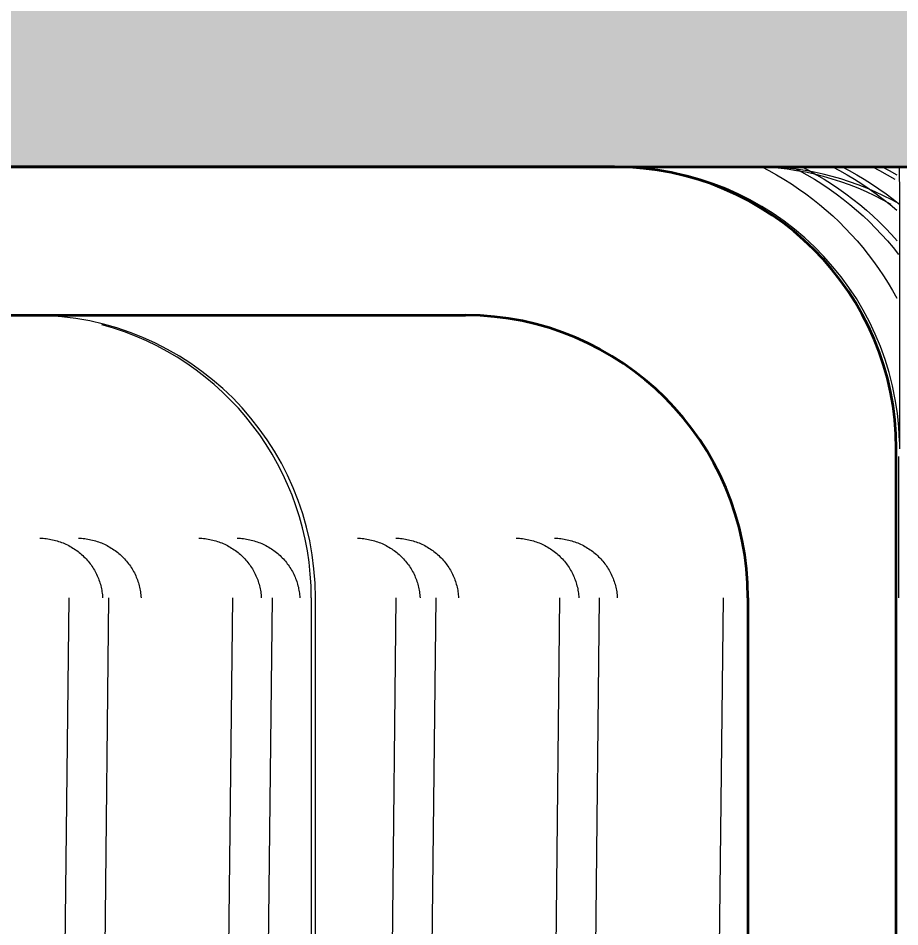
# Model space of a CAD drawing. Header units: centimetres. Extents: x -11896 to 2794, y -437 to 1921.
# Drawn here: x -2735.39 to -2732.417, y 384.297 to 387.36 of the extents above; entities that cross this region are included whole.
import ezdxf

# ---------------------------------------------------------------- set-up
doc = ezdxf.new("R2010")
doc.units = ezdxf.units.CM
for name, color, linetype, lineweight in [('A-ANNO-DIMS', 7, 'Continuous', 9), ('A-ANNO-DIMS-100', 7, 'Continuous', 9), ('A-FLOR', 7, 'Continuous', 9), ('S-BEAM', 7, 'Continuous', 9)]:
    doc.layers.add(name, color=color, linetype=linetype, lineweight=lineweight)
doc.styles.add('Century Gothic_1', font='GOTHIC.TTF', dxfattribs={"height": 15})
doc.dimstyles.new('FCA_N_Cotas_E100', dxfattribs={"dimscale": 30.48, "dimtxt": 15.662524, "dimasz": 0.492126, "dimexe": 0.656168, "dimexo": 0.656168, "dimgap": 0.032808, "dimtad": 1, "dimlfac": 0.01, "dimrnd": 0.01, "dimzin": 0, "dimdsep": 46, "dimtxsty": 'Century Gothic_1', "dimblk1": 'OBLIQUE', "dimblk2": 'OBLIQUE', "dimsah": 1, "dimcen": 0.09, "dimdle": 0.656168, "dimazin": 2, "dimtfac": 1, "dimtdec": 4, "dimtix": 1, "dimtmove": 0, "dimatfit": 3, "dimfxl": 1, "dimtvp": 1, "dimtolj": 1, "dimtzin": 0, "dimarcsym": 2})
pattern_1 = [(89.372, (-4181.294, 712.001), (-0.2760012, 25.1445355), []), (89.372, (-4181.294, 750.101), (-0.2760012, 25.1445355), [])]

# ---------------------------------------------------------------- blocks, each defined once
blk = doc.blocks.new('HSS Rectangular - 50 x 120-1656417-Sección 2-2')
at = {"layer": 'S-BEAM', "true_color": 0xc0c0c0}
h = blk.add_hatch(dxfattribs=at)
h.set_pattern_fill('FP_7', color=9, style=0, pattern_type=2)
h.set_pattern_definition([(45, (-5061.785, 712), (-25.1447, 25.1447), []), (45, (-5061.785, 750.1), (-25.1447, 25.1447), [])])
h.paths.add_polyline_path([(-4187.1383, 374.8588), (-4184.0383, 374.8588), (-4183.3666, 375.1371), (-4183.0883, 375.8088), (-4183.0883, 385.9088), (-4183.3666, 386.5806), (-4184.0383, 386.8588), (-4187.369, 386.7633), (-4187.8101, 386.5806), (-4188.0883, 385.9088), (-4188.0883, 375.8088), (-4187.8101, 375.1371), (-4187.369, 374.9544)])
h.paths.add_polyline_path([(-4184.5408, 375.3588), (-4186.6358, 375.3588), (-4187.369, 375.7818), (-4187.5883, 376.3113), (-4187.5883, 385.4063), (-4187.3093, 386.0798), (-4186.6358, 386.3588), (-4184.5408, 386.3588), (-4183.8673, 386.0798), (-4183.5883, 385.4063), (-4183.5883, 376.3113), (-4183.8673, 375.6378)])
at = {"layer": 'S-BEAM', "lineweight": 35}
for p, q in [((-4184.0383, 386.8588), (-4187.1383, 386.8588)), ((-4186.6358, 386.3588), (-4184.5408, 386.3588)), ((-4183.0883, 375.8088), (-4183.0883, 385.9088)), ((-4183.5883, 385.4063), (-4183.5883, 376.3113))]:
    blk.add_line(p, q, dxfattribs=at)
for centre, radius in [((-4184.0383, 385.9088), 0.95), ((-4184.5408, 385.4063), 0.9525)]:
    blk.add_arc(centre, radius, 0, 90, dxfattribs=at)
blk = doc.blocks.new('FP_50-Sección 2-2')
at = {"layer": 'S-BEAM'}
blk.add_line((-4183.5496, 386.8588), (-4184.0271, 386.8588), dxfattribs=at)
at = {"layer": 'S-BEAM', "color": 9, "true_color": 0xc0c0c0}
for p, q in [((-4183.544, 386.8603), (-4183.5179, 386.8467)), ((-4183.5179, 386.8467), (-4183.4922, 386.8324)), ((-4183.4922, 386.8324), (-4183.4669, 386.8173)), ((-4183.4414, 386.8603), (-4183.4153, 386.8467)), ((-4183.4153, 386.8467), (-4183.3896, 386.8324)), ((-4183.4086, 386.8603), (-4183.3825, 386.8467)), ((-4183.3896, 386.8324), (-4183.3643, 386.8173)), ((-4183.3825, 386.8467), (-4183.3568, 386.8324)), ((-4183.3568, 386.8324), (-4183.3315, 386.8173)), ((-4183.3061, 386.8603), (-4183.28, 386.8467)), ((-4183.28, 386.8467), (-4183.2543, 386.8324)), ((-4183.2733, 386.8603), (-4183.2472, 386.8467)), ((-4183.2543, 386.8324), (-4183.2289, 386.8173)), ((-4183.2472, 386.8467), (-4183.2214, 386.8324)), ((-4183.2214, 386.8324), (-4183.1961, 386.8173)), ((-4183.1707, 386.8603), (-4183.1446, 386.8467)), ((-4183.1446, 386.8467), (-4183.1189, 386.8324)), ((-4183.1379, 386.8603), (-4183.1118, 386.8467)), ((-4183.1189, 386.8324), (-4183.0936, 386.8173)), ((-4183.1118, 386.8467), (-4183.0861, 386.8324)), ((-4183.4669, 386.8173), (-4183.442, 386.8016)), ((-4183.442, 386.8016), (-4183.4175, 386.7852)), ((-4183.3643, 386.8173), (-4183.3394, 386.8016)), ((-4183.3394, 386.8016), (-4183.315, 386.7852)), ((-4183.3315, 386.8173), (-4183.3066, 386.8016)), ((-4183.3066, 386.8016), (-4183.2822, 386.7852)), ((-4183.2289, 386.8173), (-4183.2041, 386.8016)), ((-4183.2041, 386.8016), (-4183.1796, 386.7852)), ((-4183.1961, 386.8173), (-4183.1713, 386.8016)), ((-4183.1713, 386.8016), (-4183.1468, 386.7852)), ((-4183.4175, 386.7852), (-4183.3936, 386.7681)), ((-4183.315, 386.7852), (-4183.291, 386.7681)), ((-4183.2822, 386.7852), (-4183.2582, 386.7681)), ((-4183.1796, 386.7852), (-4183.1556, 386.7681)), ((-4183.1468, 386.7852), (-4183.1228, 386.7681)), ((-4183.3936, 386.7681), (-4183.3701, 386.7504)), ((-4183.3701, 386.7504), (-4183.3471, 386.732)), ((-4183.291, 386.7681), (-4183.2675, 386.7504)), ((-4183.2675, 386.7504), (-4183.2445, 386.732)), ((-4183.2582, 386.7681), (-4183.2347, 386.7504)), ((-4183.2347, 386.7504), (-4183.2117, 386.732)), ((-4183.1556, 386.7681), (-4183.1321, 386.7504)), ((-4183.1321, 386.7504), (-4183.1091, 386.732)), ((-4183.1228, 386.7681), (-4183.0993, 386.7504)), ((-4183.0993, 386.7504), (-4183.0763, 386.732)), ((-4183.3471, 386.732), (-4183.3246, 386.713)), ((-4183.3246, 386.713), (-4183.3026, 386.6934)), ((-4183.2445, 386.732), (-4183.222, 386.713)), ((-4183.222, 386.713), (-4183.2001, 386.6934)), ((-4183.2117, 386.732), (-4183.1892, 386.713)), ((-4183.1892, 386.713), (-4183.1673, 386.6934)), ((-4183.1091, 386.732), (-4183.0867, 386.713)), ((-4183.3026, 386.6934), (-4183.2812, 386.6732)), ((-4183.2001, 386.6934), (-4183.1787, 386.6732)), ((-4183.1673, 386.6934), (-4183.1459, 386.6732)), ((-4183.2812, 386.6732), (-4183.2604, 386.6524)), ((-4183.2604, 386.6524), (-4183.2401, 386.6311)), ((-4183.1787, 386.6732), (-4183.1578, 386.6524)), ((-4183.1578, 386.6524), (-4183.1376, 386.6311)), ((-4183.1459, 386.6732), (-4183.125, 386.6524)), ((-4183.125, 386.6524), (-4183.1047, 386.6311)), ((-4183.2401, 386.6311), (-4183.2205, 386.6092)), ((-4183.1376, 386.6311), (-4183.1179, 386.6092)), ((-4183.1047, 386.6311), (-4183.0851, 386.6092)), ((-4183.2205, 386.6092), (-4183.2014, 386.5868)), ((-4183.2014, 386.5868), (-4183.183, 386.5638)), ((-4183.1179, 386.6092), (-4183.0988, 386.5868)), ((-4183.0988, 386.5868), (-4183.0804, 386.5638)), ((-4183.183, 386.5638), (-4183.1652, 386.5404)), ((-4183.1652, 386.5404), (-4183.148, 386.5165)), ((-4183.148, 386.5165), (-4183.1316, 386.4921)), ((-4183.1316, 386.4921), (-4183.1158, 386.4673)), ((-4183.1158, 386.4673), (-4183.1007, 386.442)), ((-4183.1007, 386.442), (-4183.0863, 386.4164))]:
    blk.add_line(p, q, dxfattribs=at)
blk = doc.blocks.new('HSS Rectangular - 50 x 120-1656512-Sección 2-2')
at = {"layer": 'S-BEAM', "true_color": 0xc0c0c0}
h = blk.add_hatch(dxfattribs=at)
h.set_pattern_fill('FP_28', color=9, style=0, pattern_type=2)
h.set_pattern_definition([(45, (-5061.75, 712), (-25.1446, 25.1448), []), (45, (-5061.75, 750.1), (-25.1446, 25.1448), [])])
h.paths.add_polyline_path([(-4183.0803, 375.8588), (-4183.1094, 386.1547), (-4183.3666, 386.5892), (-4183.8673, 386.8378), (-4183.8097, 386.7641), (-4183.3633, 386.5726), (-4183.0883, 385.6528), (-4183.0883, 375.8588)])
h.paths.add_polyline_path([(-4187.5718, 376.2714), (-4187.5771, 376.981), (-4187.585, 376.3033)])
at = {"layer": 'S-BEAM'}
for centre, start_param in [((-4184.0271, 385.9088), 4.738042), ((-4183.5496, 385.9088), 5.761999)]:
    blk.add_ellipse(centre, major_axis=(0, 0.95), ratio=0.999996, start_param=start_param, end_param=6.283185, dxfattribs=at)
blk.add_blockref('FP_50-Sección 2-2', (0, 0), dxfattribs=at)
blk = doc.blocks.new('FP_56-Sección 2-2')
at = {"layer": 'S-BEAM', "color": 9, "true_color": 0xc0c0c0}
for p, q in [((-4185.9758, 385.6073), (-4185.9705, 385.6071)), ((-4185.9705, 385.6071), (-4185.9652, 385.6068)), ((-4185.9652, 385.6068), (-4185.9598, 385.6064)), ((-4185.9598, 385.6064), (-4185.9545, 385.6058)), ((-4185.9545, 385.6058), (-4185.9492, 385.6051)), ((-4185.8461, 385.6073), (-4185.8407, 385.6071)), ((-4185.8407, 385.6071), (-4185.8354, 385.6068)), ((-4185.8354, 385.6068), (-4185.8301, 385.6064)), ((-4185.8301, 385.6064), (-4185.8248, 385.6058)), ((-4185.8248, 385.6058), (-4185.8195, 385.6051)), ((-4185.4405, 385.6073), (-4185.4352, 385.6071)), ((-4185.4352, 385.6071), (-4185.4299, 385.6068)), ((-4185.4299, 385.6068), (-4185.4245, 385.6064)), ((-4185.4245, 385.6064), (-4185.4192, 385.6058)), ((-4185.4192, 385.6058), (-4185.4139, 385.6051)), ((-4185.3108, 385.6073), (-4185.3055, 385.6071)), ((-4185.3055, 385.6071), (-4185.3001, 385.6068)), ((-4185.3001, 385.6068), (-4185.2948, 385.6064)), ((-4185.2948, 385.6064), (-4185.2895, 385.6058)), ((-4185.2895, 385.6058), (-4185.2842, 385.6051)), ((-4184.9053, 385.6073), (-4184.8999, 385.6071)), ((-4184.8999, 385.6071), (-4184.8946, 385.6068)), ((-4184.8946, 385.6068), (-4184.8893, 385.6064)), ((-4184.8893, 385.6064), (-4184.884, 385.6058)), ((-4184.884, 385.6058), (-4184.8787, 385.6051)), ((-4184.7755, 385.6073), (-4184.7702, 385.6071)), ((-4184.7702, 385.6071), (-4184.7648, 385.6068)), ((-4184.7648, 385.6068), (-4184.7595, 385.6064)), ((-4184.7595, 385.6064), (-4184.7542, 385.6058)), ((-4184.7542, 385.6058), (-4184.7489, 385.6051)), ((-4184.37, 385.6073), (-4184.3646, 385.6071)), ((-4184.3646, 385.6071), (-4184.3593, 385.6068)), ((-4184.3593, 385.6068), (-4184.354, 385.6064)), ((-4184.354, 385.6064), (-4184.3487, 385.6058)), ((-4184.3487, 385.6058), (-4184.3434, 385.6051)), ((-4184.2402, 385.6073), (-4184.2349, 385.6071)), ((-4184.2349, 385.6071), (-4184.2296, 385.6068)), ((-4184.2296, 385.6068), (-4184.2242, 385.6064)), ((-4184.2242, 385.6064), (-4184.2189, 385.6058)), ((-4184.2189, 385.6058), (-4184.2136, 385.6051)), ((-4185.9492, 385.6051), (-4185.944, 385.6042)), ((-4185.944, 385.6042), (-4185.9387, 385.6033)), ((-4185.9387, 385.6033), (-4185.9335, 385.6022)), ((-4185.9335, 385.6022), (-4185.9283, 385.601)), ((-4185.9283, 385.601), (-4185.9231, 385.5996)), ((-4185.9231, 385.5996), (-4185.918, 385.5982)), ((-4185.918, 385.5982), (-4185.9129, 385.5966)), ((-4185.9129, 385.5966), (-4185.9079, 385.5949)), ((-4185.9079, 385.5949), (-4185.9029, 385.5931)), ((-4185.9029, 385.5931), (-4185.8979, 385.5911)), ((-4185.8979, 385.5911), (-4185.893, 385.589)), ((-4185.893, 385.589), (-4185.8881, 385.5868)), ((-4185.8881, 385.5868), (-4185.8833, 385.5845)), ((-4185.8833, 385.5845), (-4185.8786, 385.5821)), ((-4185.8786, 385.5821), (-4185.8739, 385.5796)), ((-4185.8739, 385.5796), (-4185.8693, 385.577)), ((-4185.8693, 385.577), (-4185.8648, 385.5742)), ((-4185.8195, 385.6051), (-4185.8142, 385.6042)), ((-4185.8142, 385.6042), (-4185.809, 385.6033)), ((-4185.809, 385.6033), (-4185.8037, 385.6022)), ((-4185.8037, 385.6022), (-4185.7985, 385.601)), ((-4185.7985, 385.601), (-4185.7934, 385.5996)), ((-4185.7934, 385.5996), (-4185.7882, 385.5982)), ((-4185.7882, 385.5982), (-4185.7832, 385.5966)), ((-4185.7832, 385.5966), (-4185.7781, 385.5949)), ((-4185.7781, 385.5949), (-4185.7731, 385.5931)), ((-4185.7731, 385.5931), (-4185.7682, 385.5911)), ((-4185.7682, 385.5911), (-4185.7632, 385.589)), ((-4185.7632, 385.589), (-4185.7584, 385.5868)), ((-4185.7584, 385.5868), (-4185.7536, 385.5845)), ((-4185.7536, 385.5845), (-4185.7489, 385.5821)), ((-4185.7489, 385.5821), (-4185.7442, 385.5796)), ((-4185.7442, 385.5796), (-4185.7396, 385.577)), ((-4185.7396, 385.577), (-4185.7351, 385.5742)), ((-4185.4139, 385.6051), (-4185.4087, 385.6042)), ((-4185.4087, 385.6042), (-4185.4034, 385.6033)), ((-4185.4034, 385.6033), (-4185.3982, 385.6022)), ((-4185.3982, 385.6022), (-4185.393, 385.601)), ((-4185.393, 385.601), (-4185.3878, 385.5996)), ((-4185.3878, 385.5996), (-4185.3827, 385.5982)), ((-4185.3827, 385.5982), (-4185.3776, 385.5966)), ((-4185.3776, 385.5966), (-4185.3726, 385.5949)), ((-4185.3726, 385.5949), (-4185.3676, 385.5931)), ((-4185.3676, 385.5931), (-4185.3626, 385.5911)), ((-4185.3626, 385.5911), (-4185.3577, 385.589)), ((-4185.3577, 385.589), (-4185.3529, 385.5868)), ((-4185.3529, 385.5868), (-4185.3481, 385.5845)), ((-4185.3481, 385.5845), (-4185.3433, 385.5821)), ((-4185.3433, 385.5821), (-4185.3387, 385.5796)), ((-4185.3387, 385.5796), (-4185.3341, 385.577)), ((-4185.3341, 385.577), (-4185.3295, 385.5742)), ((-4185.2842, 385.6051), (-4185.2789, 385.6042)), ((-4185.2789, 385.6042), (-4185.2737, 385.6033)), ((-4185.2737, 385.6033), (-4185.2684, 385.6022)), ((-4185.2684, 385.6022), (-4185.2633, 385.601)), ((-4185.2633, 385.601), (-4185.2581, 385.5996)), ((-4185.2581, 385.5996), (-4185.253, 385.5982)), ((-4185.253, 385.5982), (-4185.2479, 385.5966)), ((-4185.2479, 385.5966), (-4185.2428, 385.5949)), ((-4185.2428, 385.5949), (-4185.2378, 385.5931)), ((-4185.2378, 385.5931), (-4185.2329, 385.5911)), ((-4185.2329, 385.5911), (-4185.228, 385.589)), ((-4185.228, 385.589), (-4185.2231, 385.5868)), ((-4185.2231, 385.5868), (-4185.2183, 385.5845)), ((-4185.2183, 385.5845), (-4185.2136, 385.5821)), ((-4185.2136, 385.5821), (-4185.2089, 385.5796)), ((-4185.2089, 385.5796), (-4185.2043, 385.577)), ((-4185.2043, 385.577), (-4185.1998, 385.5742)), ((-4184.8787, 385.6051), (-4184.8734, 385.6042)), ((-4184.8734, 385.6042), (-4184.8681, 385.6033)), ((-4184.8681, 385.6033), (-4184.8629, 385.6022)), ((-4184.8629, 385.6022), (-4184.8577, 385.601)), ((-4184.8577, 385.601), (-4184.8525, 385.5996)), ((-4184.8525, 385.5996), (-4184.8474, 385.5982)), ((-4184.8474, 385.5982), (-4184.8423, 385.5966)), ((-4184.8423, 385.5966), (-4184.8373, 385.5949)), ((-4184.8373, 385.5949), (-4184.8323, 385.5931)), ((-4184.8323, 385.5931), (-4184.8273, 385.5911)), ((-4184.8273, 385.5911), (-4184.8224, 385.589)), ((-4184.8224, 385.589), (-4184.8176, 385.5868)), ((-4184.8176, 385.5868), (-4184.8128, 385.5845)), ((-4184.8128, 385.5845), (-4184.808, 385.5821)), ((-4184.808, 385.5821), (-4184.8034, 385.5796)), ((-4184.8034, 385.5796), (-4184.7988, 385.577)), ((-4184.7988, 385.577), (-4184.7942, 385.5742)), ((-4184.7489, 385.6051), (-4184.7436, 385.6042)), ((-4184.7436, 385.6042), (-4184.7384, 385.6033)), ((-4184.7384, 385.6033), (-4184.7332, 385.6022)), ((-4184.7332, 385.6022), (-4184.728, 385.601)), ((-4184.728, 385.601), (-4184.7228, 385.5996)), ((-4184.7228, 385.5996), (-4184.7177, 385.5982)), ((-4184.7177, 385.5982), (-4184.7126, 385.5966)), ((-4184.7126, 385.5966), (-4184.7075, 385.5949)), ((-4184.7075, 385.5949), (-4184.7025, 385.5931)), ((-4184.7025, 385.5931), (-4184.6976, 385.5911)), ((-4184.6976, 385.5911), (-4184.6927, 385.589)), ((-4184.6927, 385.589), (-4184.6878, 385.5868)), ((-4184.6878, 385.5868), (-4184.683, 385.5845)), ((-4184.683, 385.5845), (-4184.6783, 385.5821)), ((-4184.6783, 385.5821), (-4184.6736, 385.5796)), ((-4184.6736, 385.5796), (-4184.669, 385.577)), ((-4184.669, 385.577), (-4184.6645, 385.5742)), ((-4184.3434, 385.6051), (-4184.3381, 385.6042)), ((-4184.3381, 385.6042), (-4184.3328, 385.6033)), ((-4184.3328, 385.6033), (-4184.3276, 385.6022)), ((-4184.3276, 385.6022), (-4184.3224, 385.601)), ((-4184.3224, 385.601), (-4184.3173, 385.5996)), ((-4184.3173, 385.5996), (-4184.3121, 385.5982)), ((-4184.3121, 385.5982), (-4184.307, 385.5966)), ((-4184.307, 385.5966), (-4184.302, 385.5949)), ((-4184.302, 385.5949), (-4184.297, 385.5931)), ((-4184.297, 385.5931), (-4184.292, 385.5911)), ((-4184.292, 385.5911), (-4184.2871, 385.589)), ((-4184.2871, 385.589), (-4184.2823, 385.5868)), ((-4184.2823, 385.5868), (-4184.2775, 385.5845)), ((-4184.2775, 385.5845), (-4184.2728, 385.5821)), ((-4184.2728, 385.5821), (-4184.2681, 385.5796)), ((-4184.2681, 385.5796), (-4184.2635, 385.577)), ((-4184.2635, 385.577), (-4184.2589, 385.5742)), ((-4184.2136, 385.6051), (-4184.2084, 385.6042)), ((-4184.2084, 385.6042), (-4184.2031, 385.6033)), ((-4184.2031, 385.6033), (-4184.1979, 385.6022)), ((-4184.1979, 385.6022), (-4184.1927, 385.601)), ((-4184.1927, 385.601), (-4184.1875, 385.5996)), ((-4184.1875, 385.5996), (-4184.1824, 385.5982)), ((-4184.1824, 385.5982), (-4184.1773, 385.5966)), ((-4184.1773, 385.5966), (-4184.1723, 385.5949)), ((-4184.1723, 385.5949), (-4184.1672, 385.5931)), ((-4184.1672, 385.5931), (-4184.1623, 385.5911)), ((-4184.1623, 385.5911), (-4184.1574, 385.589)), ((-4184.1574, 385.589), (-4184.1525, 385.5868)), ((-4184.1525, 385.5868), (-4184.1477, 385.5845)), ((-4184.1477, 385.5845), (-4184.143, 385.5821)), ((-4184.143, 385.5821), (-4184.1383, 385.5796)), ((-4184.1383, 385.5796), (-4184.1337, 385.577)), ((-4184.1337, 385.577), (-4184.1292, 385.5742)), ((-4185.8648, 385.5742), (-4185.8603, 385.5714)), ((-4185.8603, 385.5714), (-4185.8559, 385.5684)), ((-4185.8559, 385.5684), (-4185.8516, 385.5653)), ((-4185.8516, 385.5653), (-4185.8474, 385.5622)), ((-4185.8474, 385.5622), (-4185.8432, 385.5589)), ((-4185.8432, 385.5589), (-4185.8392, 385.5555)), ((-4185.8392, 385.5555), (-4185.8352, 385.5521)), ((-4185.8352, 385.5521), (-4185.8313, 385.5485)), ((-4185.8313, 385.5485), (-4185.8275, 385.5449)), ((-4185.8275, 385.5449), (-4185.8238, 385.5411)), ((-4185.7351, 385.5742), (-4185.7306, 385.5714)), ((-4185.7306, 385.5714), (-4185.7262, 385.5684)), ((-4185.7262, 385.5684), (-4185.7219, 385.5653)), ((-4185.7219, 385.5653), (-4185.7176, 385.5622)), ((-4185.7176, 385.5622), (-4185.7135, 385.5589)), ((-4185.7135, 385.5589), (-4185.7094, 385.5555)), ((-4185.7094, 385.5555), (-4185.7054, 385.5521)), ((-4185.7054, 385.5521), (-4185.7015, 385.5485)), ((-4185.7015, 385.5485), (-4185.6977, 385.5449)), ((-4185.6977, 385.5449), (-4185.694, 385.5411)), ((-4185.3295, 385.5742), (-4185.325, 385.5714)), ((-4185.325, 385.5714), (-4185.3207, 385.5684)), ((-4185.3207, 385.5684), (-4185.3163, 385.5653)), ((-4185.3163, 385.5653), (-4185.3121, 385.5622)), ((-4185.3121, 385.5622), (-4185.3079, 385.5589)), ((-4185.3079, 385.5589), (-4185.3039, 385.5555)), ((-4185.3039, 385.5555), (-4185.2999, 385.5521)), ((-4185.2999, 385.5521), (-4185.296, 385.5485)), ((-4185.296, 385.5485), (-4185.2922, 385.5449)), ((-4185.2922, 385.5449), (-4185.2885, 385.5411)), ((-4185.1998, 385.5742), (-4185.1953, 385.5714)), ((-4185.1953, 385.5714), (-4185.1909, 385.5684)), ((-4185.1909, 385.5684), (-4185.1866, 385.5653)), ((-4185.1866, 385.5653), (-4185.1824, 385.5622)), ((-4185.1824, 385.5622), (-4185.1782, 385.5589)), ((-4185.1782, 385.5589), (-4185.1741, 385.5555)), ((-4185.1741, 385.5555), (-4185.1701, 385.5521)), ((-4185.1701, 385.5521), (-4185.1662, 385.5485)), ((-4185.1662, 385.5485), (-4185.1624, 385.5449)), ((-4185.1624, 385.5449), (-4185.1587, 385.5411)), ((-4184.7942, 385.5742), (-4184.7898, 385.5714)), ((-4184.7898, 385.5714), (-4184.7854, 385.5684)), ((-4184.7854, 385.5684), (-4184.7811, 385.5653)), ((-4184.7811, 385.5653), (-4184.7768, 385.5622)), ((-4184.7768, 385.5622), (-4184.7727, 385.5589)), ((-4184.7727, 385.5589), (-4184.7686, 385.5555)), ((-4184.7686, 385.5555), (-4184.7646, 385.5521)), ((-4184.7646, 385.5521), (-4184.7607, 385.5485)), ((-4184.7607, 385.5485), (-4184.7569, 385.5449)), ((-4184.7569, 385.5449), (-4184.7532, 385.5411)), ((-4184.6645, 385.5742), (-4184.66, 385.5714)), ((-4184.66, 385.5714), (-4184.6556, 385.5684)), ((-4184.6556, 385.5684), (-4184.6513, 385.5653)), ((-4184.6513, 385.5653), (-4184.6471, 385.5622)), ((-4184.6471, 385.5622), (-4184.6429, 385.5589)), ((-4184.6429, 385.5589), (-4184.6388, 385.5555)), ((-4184.6388, 385.5555), (-4184.6349, 385.5521)), ((-4184.6349, 385.5521), (-4184.631, 385.5485)), ((-4184.631, 385.5485), (-4184.6272, 385.5449)), ((-4184.6272, 385.5449), (-4184.6234, 385.5411)), ((-4184.2589, 385.5742), (-4184.2545, 385.5714)), ((-4184.2545, 385.5714), (-4184.2501, 385.5684)), ((-4184.2501, 385.5684), (-4184.2458, 385.5653)), ((-4184.2458, 385.5653), (-4184.2415, 385.5622)), ((-4184.2415, 385.5622), (-4184.2374, 385.5589)), ((-4184.2374, 385.5589), (-4184.2333, 385.5555)), ((-4184.2333, 385.5555), (-4184.2293, 385.5521)), ((-4184.2293, 385.5521), (-4184.2254, 385.5485)), ((-4184.2254, 385.5485), (-4184.2216, 385.5449)), ((-4184.2216, 385.5449), (-4184.2179, 385.5411)), ((-4184.1292, 385.5742), (-4184.1247, 385.5714)), ((-4184.1247, 385.5714), (-4184.1203, 385.5684)), ((-4184.1203, 385.5684), (-4184.116, 385.5653)), ((-4184.116, 385.5653), (-4184.1118, 385.5622)), ((-4184.1118, 385.5622), (-4184.1076, 385.5589)), ((-4184.1076, 385.5589), (-4184.1036, 385.5555)), ((-4184.1036, 385.5555), (-4184.0996, 385.5521)), ((-4184.0996, 385.5521), (-4184.0957, 385.5485)), ((-4184.0957, 385.5485), (-4184.0919, 385.5449)), ((-4184.0919, 385.5449), (-4184.0882, 385.5411)), ((-4185.8238, 385.5411), (-4185.8201, 385.5373)), ((-4185.8201, 385.5373), (-4185.8166, 385.5334)), ((-4185.8166, 385.5334), (-4185.8132, 385.5294)), ((-4185.8132, 385.5294), (-4185.8099, 385.5253)), ((-4185.8099, 385.5253), (-4185.8067, 385.5212)), ((-4185.8067, 385.5212), (-4185.8036, 385.517)), ((-4185.8036, 385.517), (-4185.8006, 385.5127)), ((-4185.694, 385.5411), (-4185.6904, 385.5373)), ((-4185.6904, 385.5373), (-4185.6869, 385.5334)), ((-4185.6869, 385.5334), (-4185.6835, 385.5294)), ((-4185.6835, 385.5294), (-4185.6802, 385.5253)), ((-4185.6802, 385.5253), (-4185.6769, 385.5212)), ((-4185.6769, 385.5212), (-4185.6738, 385.517)), ((-4185.6738, 385.517), (-4185.6708, 385.5127)), ((-4185.2885, 385.5411), (-4185.2849, 385.5373)), ((-4185.2849, 385.5373), (-4185.2813, 385.5334)), ((-4185.2813, 385.5334), (-4185.2779, 385.5294)), ((-4185.2779, 385.5294), (-4185.2746, 385.5253)), ((-4185.2746, 385.5253), (-4185.2714, 385.5212)), ((-4185.2714, 385.5212), (-4185.2683, 385.517)), ((-4185.2683, 385.517), (-4185.2653, 385.5127)), ((-4185.1587, 385.5411), (-4185.1551, 385.5373)), ((-4185.1551, 385.5373), (-4185.1516, 385.5334)), ((-4185.1516, 385.5334), (-4185.1482, 385.5294)), ((-4185.1482, 385.5294), (-4185.1449, 385.5253)), ((-4185.1449, 385.5253), (-4185.1417, 385.5212)), ((-4185.1417, 385.5212), (-4185.1385, 385.517)), ((-4185.1385, 385.517), (-4185.1356, 385.5127)), ((-4184.7532, 385.5411), (-4184.7496, 385.5373)), ((-4184.7496, 385.5373), (-4184.7461, 385.5334)), ((-4184.7461, 385.5334), (-4184.7426, 385.5294)), ((-4184.7426, 385.5294), (-4184.7393, 385.5253)), ((-4184.7393, 385.5253), (-4184.7361, 385.5212)), ((-4184.7361, 385.5212), (-4184.733, 385.517)), ((-4184.733, 385.517), (-4184.73, 385.5127)), ((-4184.6234, 385.5411), (-4184.6198, 385.5373)), ((-4184.6198, 385.5373), (-4184.6163, 385.5334)), ((-4184.6163, 385.5334), (-4184.6129, 385.5294)), ((-4184.6129, 385.5294), (-4184.6096, 385.5253)), ((-4184.6096, 385.5253), (-4184.6064, 385.5212)), ((-4184.6064, 385.5212), (-4184.6033, 385.517)), ((-4184.6033, 385.517), (-4184.6003, 385.5127)), ((-4184.2179, 385.5411), (-4184.2143, 385.5373)), ((-4184.2143, 385.5373), (-4184.2108, 385.5334)), ((-4184.2108, 385.5334), (-4184.2074, 385.5294)), ((-4184.2074, 385.5294), (-4184.204, 385.5253)), ((-4184.204, 385.5253), (-4184.2008, 385.5212)), ((-4184.2008, 385.5212), (-4184.1977, 385.517)), ((-4184.1977, 385.517), (-4184.1947, 385.5127)), ((-4184.0882, 385.5411), (-4184.0845, 385.5373)), ((-4184.0845, 385.5373), (-4184.081, 385.5334)), ((-4184.081, 385.5334), (-4184.0776, 385.5294)), ((-4184.0776, 385.5294), (-4184.0743, 385.5253)), ((-4184.0743, 385.5253), (-4184.0711, 385.5212)), ((-4184.0711, 385.5212), (-4184.068, 385.517)), ((-4184.068, 385.517), (-4184.065, 385.5127)), ((-4185.8006, 385.5127), (-4185.7977, 385.5083)), ((-4185.7977, 385.5083), (-4185.7949, 385.5039)), ((-4185.7949, 385.5039), (-4185.7923, 385.4994)), ((-4185.7923, 385.4994), (-4185.7897, 385.4949)), ((-4185.7897, 385.4949), (-4185.7873, 385.4903)), ((-4185.7873, 385.4903), (-4185.785, 385.4856)), ((-4185.785, 385.4856), (-4185.7828, 385.4809)), ((-4185.6708, 385.5127), (-4185.6679, 385.5083)), ((-4185.6679, 385.5083), (-4185.6652, 385.5039)), ((-4185.6652, 385.5039), (-4185.6625, 385.4994)), ((-4185.6625, 385.4994), (-4185.66, 385.4949)), ((-4185.66, 385.4949), (-4185.6575, 385.4903)), ((-4185.6575, 385.4903), (-4185.6552, 385.4856)), ((-4185.6552, 385.4856), (-4185.653, 385.4809)), ((-4185.2653, 385.5127), (-4185.2624, 385.5083)), ((-4185.2624, 385.5083), (-4185.2596, 385.5039)), ((-4185.2596, 385.5039), (-4185.257, 385.4994)), ((-4185.257, 385.4994), (-4185.2544, 385.4949)), ((-4185.2544, 385.4949), (-4185.252, 385.4903)), ((-4185.252, 385.4903), (-4185.2497, 385.4856)), ((-4185.2497, 385.4856), (-4185.2475, 385.4809)), ((-4185.1356, 385.5127), (-4185.1327, 385.5083)), ((-4185.1327, 385.5083), (-4185.1299, 385.5039)), ((-4185.1299, 385.5039), (-4185.1272, 385.4994)), ((-4185.1272, 385.4994), (-4185.1247, 385.4949)), ((-4185.1247, 385.4949), (-4185.1222, 385.4903)), ((-4185.1222, 385.4903), (-4185.1199, 385.4856)), ((-4185.1199, 385.4856), (-4185.1177, 385.4809)), ((-4184.73, 385.5127), (-4184.7271, 385.5083)), ((-4184.7271, 385.5083), (-4184.7243, 385.5039)), ((-4184.7243, 385.5039), (-4184.7217, 385.4994)), ((-4184.7217, 385.4994), (-4184.7191, 385.4949)), ((-4184.7191, 385.4949), (-4184.7167, 385.4903)), ((-4184.7167, 385.4903), (-4184.7144, 385.4856)), ((-4184.7144, 385.4856), (-4184.7122, 385.4809)), ((-4184.6003, 385.5127), (-4184.5974, 385.5083)), ((-4184.5974, 385.5083), (-4184.5946, 385.5039)), ((-4184.5946, 385.5039), (-4184.5919, 385.4994)), ((-4184.5919, 385.4994), (-4184.5894, 385.4949)), ((-4184.5894, 385.4949), (-4184.587, 385.4903)), ((-4184.587, 385.4903), (-4184.5846, 385.4856)), ((-4184.5846, 385.4856), (-4184.5824, 385.4809)), ((-4184.1947, 385.5127), (-4184.1918, 385.5083)), ((-4184.1918, 385.5083), (-4184.1891, 385.5039)), ((-4184.1891, 385.5039), (-4184.1864, 385.4994)), ((-4184.1864, 385.4994), (-4184.1838, 385.4949)), ((-4184.1838, 385.4949), (-4184.1814, 385.4903)), ((-4184.1814, 385.4903), (-4184.1791, 385.4856)), ((-4184.1791, 385.4856), (-4184.1769, 385.4809)), ((-4184.065, 385.5127), (-4184.0621, 385.5083)), ((-4184.0621, 385.5083), (-4184.0593, 385.5039)), ((-4184.0593, 385.5039), (-4184.0567, 385.4994)), ((-4184.0567, 385.4994), (-4184.0541, 385.4949)), ((-4184.0541, 385.4949), (-4184.0517, 385.4903)), ((-4184.0517, 385.4903), (-4184.0494, 385.4856)), ((-4184.0494, 385.4856), (-4184.0472, 385.4809)), ((-4185.7828, 385.4809), (-4185.7807, 385.4762)), ((-4185.7807, 385.4762), (-4185.7787, 385.4714)), ((-4185.7787, 385.4714), (-4185.7769, 385.4665)), ((-4185.7769, 385.4665), (-4185.7752, 385.4616)), ((-4185.7752, 385.4616), (-4185.7736, 385.4567)), ((-4185.7736, 385.4567), (-4185.7721, 385.4518)), ((-4185.653, 385.4809), (-4185.6509, 385.4762)), ((-4185.6509, 385.4762), (-4185.649, 385.4714)), ((-4185.649, 385.4714), (-4185.6471, 385.4665)), ((-4185.6471, 385.4665), (-4185.6454, 385.4616)), ((-4185.6454, 385.4616), (-4185.6438, 385.4567)), ((-4185.6438, 385.4567), (-4185.6424, 385.4518)), ((-4185.2475, 385.4809), (-4185.2454, 385.4762)), ((-4185.2454, 385.4762), (-4185.2434, 385.4714)), ((-4185.2434, 385.4714), (-4185.2416, 385.4665)), ((-4185.2416, 385.4665), (-4185.2399, 385.4616)), ((-4185.2399, 385.4616), (-4185.2383, 385.4567)), ((-4185.2383, 385.4567), (-4185.2368, 385.4518)), ((-4185.1177, 385.4809), (-4185.1156, 385.4762)), ((-4185.1156, 385.4762), (-4185.1137, 385.4714)), ((-4185.1137, 385.4714), (-4185.1119, 385.4665)), ((-4185.1119, 385.4665), (-4185.1101, 385.4616)), ((-4185.1101, 385.4616), (-4185.1086, 385.4567)), ((-4185.1086, 385.4567), (-4185.1071, 385.4518)), ((-4184.7122, 385.4809), (-4184.7101, 385.4762)), ((-4184.7101, 385.4762), (-4184.7081, 385.4714)), ((-4184.7081, 385.4714), (-4184.7063, 385.4665)), ((-4184.7063, 385.4665), (-4184.7046, 385.4616)), ((-4184.7046, 385.4616), (-4184.703, 385.4567)), ((-4184.703, 385.4567), (-4184.7015, 385.4518)), ((-4184.5824, 385.4809), (-4184.5804, 385.4762)), ((-4184.5804, 385.4762), (-4184.5784, 385.4714)), ((-4184.5784, 385.4714), (-4184.5766, 385.4665)), ((-4184.5766, 385.4665), (-4184.5749, 385.4616)), ((-4184.5749, 385.4616), (-4184.5733, 385.4567)), ((-4184.5733, 385.4567), (-4184.5718, 385.4518)), ((-4184.1769, 385.4809), (-4184.1748, 385.4762)), ((-4184.1748, 385.4762), (-4184.1729, 385.4714)), ((-4184.1729, 385.4714), (-4184.171, 385.4665)), ((-4184.171, 385.4665), (-4184.1693, 385.4616)), ((-4184.1693, 385.4616), (-4184.1677, 385.4567)), ((-4184.1677, 385.4567), (-4184.1663, 385.4518)), ((-4184.0472, 385.4809), (-4184.0451, 385.4762)), ((-4184.0451, 385.4762), (-4184.0431, 385.4714)), ((-4184.0431, 385.4714), (-4184.0413, 385.4665)), ((-4184.0413, 385.4665), (-4184.0396, 385.4616)), ((-4184.0396, 385.4616), (-4184.038, 385.4567)), ((-4184.038, 385.4567), (-4184.0365, 385.4518)), ((-4185.7721, 385.4518), (-4185.7708, 385.4468)), ((-4185.7708, 385.4468), (-4185.7696, 385.4418)), ((-4185.7696, 385.4418), (-4185.7685, 385.4368)), ((-4185.7685, 385.4368), (-4185.7675, 385.4317)), ((-4185.7675, 385.4317), (-4185.7667, 385.4267)), ((-4185.7667, 385.4267), (-4185.766, 385.4216)), ((-4185.6424, 385.4518), (-4185.641, 385.4468)), ((-4185.641, 385.4468), (-4185.6398, 385.4418)), ((-4185.6398, 385.4418), (-4185.6387, 385.4368)), ((-4185.6387, 385.4368), (-4185.6378, 385.4317)), ((-4185.6378, 385.4317), (-4185.637, 385.4267)), ((-4185.637, 385.4267), (-4185.6363, 385.4216)), ((-4185.2368, 385.4518), (-4185.2355, 385.4468)), ((-4185.2355, 385.4468), (-4185.2343, 385.4418)), ((-4185.2343, 385.4418), (-4185.2332, 385.4368)), ((-4185.2332, 385.4368), (-4185.2322, 385.4317)), ((-4185.2322, 385.4317), (-4185.2314, 385.4267)), ((-4185.2314, 385.4267), (-4185.2307, 385.4216)), ((-4185.1071, 385.4518), (-4185.1058, 385.4468)), ((-4185.1058, 385.4468), (-4185.1045, 385.4418)), ((-4185.1045, 385.4418), (-4185.1035, 385.4368)), ((-4185.1035, 385.4368), (-4185.1025, 385.4317)), ((-4185.1025, 385.4317), (-4185.1017, 385.4267)), ((-4185.1017, 385.4267), (-4185.101, 385.4216)), ((-4184.7015, 385.4518), (-4184.7002, 385.4468)), ((-4184.7002, 385.4468), (-4184.699, 385.4418)), ((-4184.699, 385.4418), (-4184.6979, 385.4368)), ((-4184.6979, 385.4368), (-4184.697, 385.4317)), ((-4184.697, 385.4317), (-4184.6961, 385.4267)), ((-4184.6961, 385.4267), (-4184.6954, 385.4216)), ((-4184.5718, 385.4518), (-4184.5705, 385.4468)), ((-4184.5705, 385.4468), (-4184.5693, 385.4418)), ((-4184.5693, 385.4418), (-4184.5682, 385.4368)), ((-4184.5682, 385.4368), (-4184.5672, 385.4317)), ((-4184.5672, 385.4317), (-4184.5664, 385.4267)), ((-4184.5664, 385.4267), (-4184.5657, 385.4216)), ((-4184.1663, 385.4518), (-4184.1649, 385.4468)), ((-4184.1649, 385.4468), (-4184.1637, 385.4418)), ((-4184.1637, 385.4418), (-4184.1626, 385.4368)), ((-4184.1626, 385.4368), (-4184.1617, 385.4317)), ((-4184.1617, 385.4317), (-4184.1608, 385.4267)), ((-4184.1608, 385.4267), (-4184.1601, 385.4216)), ((-4184.0365, 385.4518), (-4184.0352, 385.4468)), ((-4184.0352, 385.4468), (-4184.034, 385.4418)), ((-4184.034, 385.4418), (-4184.0329, 385.4368)), ((-4184.0329, 385.4368), (-4184.0319, 385.4317)), ((-4184.0319, 385.4317), (-4184.0311, 385.4267)), ((-4184.0311, 385.4267), (-4184.0304, 385.4216)), ((-4185.766, 385.4216), (-4185.7654, 385.4165)), ((-4185.7654, 385.4165), (-4185.765, 385.4114)), ((-4185.765, 385.4114), (-4185.7647, 385.4063)), ((-4185.6363, 385.4216), (-4185.6357, 385.4165)), ((-4185.6357, 385.4165), (-4185.6352, 385.4114)), ((-4185.6352, 385.4114), (-4185.6349, 385.4063)), ((-4185.2307, 385.4216), (-4185.2301, 385.4165)), ((-4185.2301, 385.4165), (-4185.2297, 385.4114)), ((-4185.2297, 385.4114), (-4185.2294, 385.4063)), ((-4185.101, 385.4216), (-4185.1004, 385.4165)), ((-4185.1004, 385.4165), (-4185.1, 385.4114)), ((-4185.1, 385.4114), (-4185.0996, 385.4063)), ((-4184.6954, 385.4216), (-4184.6949, 385.4165)), ((-4184.6949, 385.4165), (-4184.6944, 385.4114)), ((-4184.6944, 385.4114), (-4184.6941, 385.4063)), ((-4184.5657, 385.4216), (-4184.5651, 385.4165)), ((-4184.5651, 385.4165), (-4184.5647, 385.4114)), ((-4184.5647, 385.4114), (-4184.5644, 385.4063)), ((-4184.1601, 385.4216), (-4184.1596, 385.4165)), ((-4184.1596, 385.4165), (-4184.1591, 385.4114)), ((-4184.1591, 385.4114), (-4184.1588, 385.4063)), ((-4184.0304, 385.4216), (-4184.0298, 385.4165)), ((-4184.0298, 385.4165), (-4184.0294, 385.4114)), ((-4184.0294, 385.4114), (-4184.0291, 385.4063))]:
    blk.add_line(p, q, dxfattribs=at)
blk = doc.blocks.new('HSS Rectangular - 50 x 120-1656564-Sección 2-2')
at = {"layer": 'S-BEAM', "true_color": 0xc0c0c0}
h = blk.add_hatch(dxfattribs=at)
h.set_pattern_fill('FP_30', color=9, style=0, pattern_type=2)
h.set_pattern_definition([(45.002, (-5063.62, 712), (-25.1434, 25.1446), []), (45.002, (-5063.62, 750.1), (-25.1434, 25.1446), [])])
h.paths.add_polyline_path([(-4186.8206, 386.2312), (-4186.4239, 386.3264), (-4186.8711, 386.2312)])
h.paths.add_polyline_path([(-4183.3553, 386.7315), (-4183.3666, 386.8307), (-4183.5848, 386.7451), (-4183.3666, 386.7315)])
h = blk.add_hatch(dxfattribs=at)
h.set_pattern_fill('FP_32', color=9, style=0, pattern_type=2)
h.set_pattern_definition(pattern_1)
h.paths.add_polyline_path([(-4183.8673, 376.3113), (-4183.5883, 376.3226), (-4183.6095, 385.4063), (-4185.0468, 385.4063), (-4185.0468, 376.3113)])
at = {"layer": 'S-BEAM'}
blk.add_line((-4185.0468, 376.3113), (-4185.0468, 385.4063), dxfattribs=at)
for centre, major_axis, start_param in [((-4183.58, 385.9088), (0, 0.95), 5.759587), ((-4185.9993, 385.4063), (0, 0.9525), 4.712389)]:
    blk.add_ellipse(centre, major_axis=major_axis, ratio=0.99994, start_param=start_param, end_param=6.283185, dxfattribs=at)
blk.add_blockref('FP_56-Sección 2-2', (0, 0), dxfattribs=at)
blk = doc.blocks.new('HSS Rectangular - 50 x 120-1656630-Sección 2-2')
at = {"layer": 'S-BEAM', "true_color": 0xc0c0c0}
h = blk.add_hatch(dxfattribs=at)
h.set_pattern_fill('FP_33', color=9, style=0, pattern_type=2)
h.set_pattern_definition([(45.002, (-5065.552, 712), (-25.1434, 25.1446), []), (45.002, (-5065.552, 750.1), (-25.1434, 25.1446), [])])
h.paths.add_polyline_path([(-4185.1785, 375.8588), (-4185.1646, 375.8588), (-4185.0468, 376.3113), (-4185.0816, 385.6584), (-4185.336, 386.0877), (-4185.7658, 386.3281), (-4185.523, 386.2205), (-4185.1744, 385.8489), (-4185.0607, 385.4063), (-4185.1744, 375.8687)])
h = blk.add_hatch(dxfattribs=at)
h.set_pattern_fill('FP_32', color=9, style=0, pattern_type=2)
h.set_pattern_definition(pattern_1)
h.paths.add_polyline_path([(-4185.606, 376.3113), (-4185.0607, 376.3113), (-4185.0932, 385.4063), (-4186.7921, 385.4063), (-4186.7921, 376.3113)])
at = {"layer": 'S-BEAM'}
blk.add_line((-4185.0607, 385.4063), (-4185.0607, 376.3113), dxfattribs=at)
blk.add_ellipse((-4186.0132, 385.4063), major_axis=(0, 0.9525), ratio=0.99994, start_param=4.712389, end_param=6.021386, dxfattribs=at)
blk = doc.blocks.new('HSS Rectangular - 50 x 120-1656395-Sección 2-2')
at = {"layer": 'S-BEAM'}
for centre, major_axis, start_param, end_param in [((-4183.0771, 385.9088), (0, 0.95), 4.712389, 6.283185), ((-4183.0795, 385.4063), (0, 0.9525), 1.047198, 1.570796)]:
    blk.add_ellipse(centre, major_axis=major_axis, ratio=0.000917, start_param=start_param, end_param=end_param, dxfattribs=at)
blk = doc.blocks.new('DIMBLOCK31-Sección 2-2')
at = {"layer": 'A-ANNO-DIMS-100', "lineweight": 35}
for p, q in [((-2430.668, 386.8588), (-2438.168, 394.3588)), ((-2430.668, 386.8588), (-2423.168, 379.3588)), ((-2430.668, 94), (-2438.168, 101.5)), ((-2430.668, 94), (-2423.168, 86.5))]:
    blk.add_line(p, q, dxfattribs=at)
at = {"layer": 'A-ANNO-DIMS-100'}
for p, q in [((-2430.668, 386.8588), (-2450.668, 386.8588)), ((-2430.668, 386.8588), (-2430.668, 74)), ((-2430.668, 386.8588), (-2258.8752, 386.8588)), ((-2430.668, 94), (-3209.0825, 94)), ((-2430.668, 94), (-2410.668, 94))]:
    blk.add_line(p, q, dxfattribs=at)
at = {"layer": 'A-ANNO-DIMS-100', "color": 0, "insert": (-2450.8944, 220.0433), "char_height": 15, "width": 48.926742, "attachment_point": 1, "rotation": 90, "line_spacing_factor": 0.984502, "style": 'Century Gothic_1'}
blk.add_mtext('2.93', dxfattribs=at)
blk = doc.blocks.new('_Oblique')
at = {"color": 0, "linetype": 'ByBlock', "lineweight": -2}
blk.add_line((-0.5, -0.5), (0.5, 0.5), dxfattribs=at)
blk = doc.blocks.new('DIMBLOCK35-Sección 2-2')
at = {"layer": 'A-ANNO-DIMS-100'}
for p, q in [((-2734.9293, 440.3948), (-2734.9293, 460.3948)), ((-2306.8436, 440.3948), (-2306.8436, 460.3948)), ((-2286.8436, 440.3948), (-2734.9293, 440.3948)), ((-2734.9293, 440.3948), (-2734.9293, 395.8588)), ((-2306.8436, 440.3948), (-2306.8436, 395.8588))]:
    blk.add_line(p, q, dxfattribs=at)
at = {"layer": 'A-ANNO-DIMS-100', "lineweight": 35}
for p, q in [((-2734.9293, 440.3948), (-2727.4293, 447.8948)), ((-2306.8436, 440.3948), (-2299.3436, 447.8948)), ((-2734.9293, 440.3948), (-2742.4293, 432.8948)), ((-2306.8436, 440.3948), (-2314.3436, 432.8948))]:
    blk.add_line(p, q, dxfattribs=at)
at = {"layer": 'A-ANNO-DIMS-100', "color": 0, "insert": (-2541.2726, 460.6212), "char_height": 15, "width": 48.926742, "attachment_point": 1, "line_spacing_factor": 0.984502, "style": 'Century Gothic_1'}
blk.add_mtext('4.28', dxfattribs=at)
blk = doc.blocks.new('DIMBLOCK36-Sección 2-2')
at = {"layer": 'A-ANNO-DIMS-100'}
for p, q in [((-3161.0945, 440.3948), (-3161.0945, 460.3948)), ((-2734.9293, 440.3948), (-2734.9293, 460.3948)), ((-2734.9293, 440.3948), (-3161.0945, 440.3948)), ((-3161.0945, 440.3948), (-3161.0945, 395.8588)), ((-2734.9293, 440.3948), (-2734.9293, 395.8588))]:
    blk.add_line(p, q, dxfattribs=at)
at = {"layer": 'A-ANNO-DIMS-100', "lineweight": 35}
for p, q in [((-3161.0945, 440.3948), (-3153.5945, 447.8948)), ((-2734.9293, 440.3948), (-2727.4293, 447.8948)), ((-3161.0945, 440.3948), (-3168.5945, 432.8948)), ((-2734.9293, 440.3948), (-2742.4293, 432.8948))]:
    blk.add_line(p, q, dxfattribs=at)
at = {"layer": 'A-ANNO-DIMS-100', "color": 0, "insert": (-2968.398, 460.6212), "char_height": 15, "width": 48.926742, "attachment_point": 1, "line_spacing_factor": 0.984502, "style": 'Century Gothic_1'}
blk.add_mtext('4.26', dxfattribs=at)

msp = doc.modelspace()

# ---------------------------------------------------------------- hatches: boundary and pattern name
at = {"layer": 'A-FLOR', "true_color": 0x9a9a9a}
msp.add_hatch(color=253, dxfattribs=at).paths.add_polyline_path([(-2269.9001, 386.8588), (-2238.8752, 386.8588), (-2238.8752, 387.8588), (-3524.5453, 387.8588), (-3524.5453, 386.8588), (-2290.1962, 386.8588)])

# ---------------------------------------------------------------- linework, layer by layer
at = {"layer": 'A-FLOR', "lineweight": 35}
msp.add_line((-3524.5452, 386.8588), (-2238.8752, 386.8588), dxfattribs=at)

# ---------------------------------------------------------------- block references
at = {"layer": 'S-BEAM'}
for name in ['HSS Rectangular - 50 x 120-1656395-Sección 2-2', 'HSS Rectangular - 50 x 120-1656564-Sección 2-2', 'HSS Rectangular - 50 x 120-1656512-Sección 2-2', 'HSS Rectangular - 50 x 120-1656630-Sección 2-2']:
    msp.add_blockref(name, (1450.659, 0), dxfattribs=at)
at = {"layer": 'S-BEAM', "lineweight": 35}
msp.add_blockref('HSS Rectangular - 50 x 120-1656417-Sección 2-2', (1450.659, 0), dxfattribs=at)

# ---------------------------------------------------------------- dimensions: what is measured, and where the dimension line sits
at = {"layer": 'A-ANNO-DIMS'}
for base, p1, p2, override, picture, middle in [((-3161.0945, 440.3948), (-2734.9293, 375.8588), (-3161.0945, 375.8588), {"dimpost": '<>', "dimfxl": 426.165227}, 'DIMBLOCK36-Sección 2-2', (-2948.0119, 449.2721)), ((-2734.9293, 440.3948), (-2306.8436, 375.8588), (-2734.9293, 375.8588), {"dimpost": '<>', "dimfxl": 428.085715}, 'DIMBLOCK35-Sección 2-2', (-2520.8864, 449.2721))]:
    dim = msp.add_linear_dim(base=base, p1=p1, p2=p2, dimstyle='FCA_N_Cotas_E100', override=override, dxfattribs=at)
    dim.commit()
    dim.dimension.update_dxf_attribs({"geometry": picture, "text_midpoint": middle})
dim = msp.add_linear_dim(base=(-2430.668, 94), p1=(-2238.8752, 386.8588), p2=(-3229.0825, 94), angle=90, dimstyle='FCA_N_Cotas_E100', override={"dimpost": '<>', "dimfxl": 1032.606836}, dxfattribs=at)
dim.commit()
dim.dimension.update_dxf_attribs({"geometry": 'DIMBLOCK31-Sección 2-2', "text_midpoint": (-2439.5453, 240.4294)})

doc.saveas('drawing.dxf')
